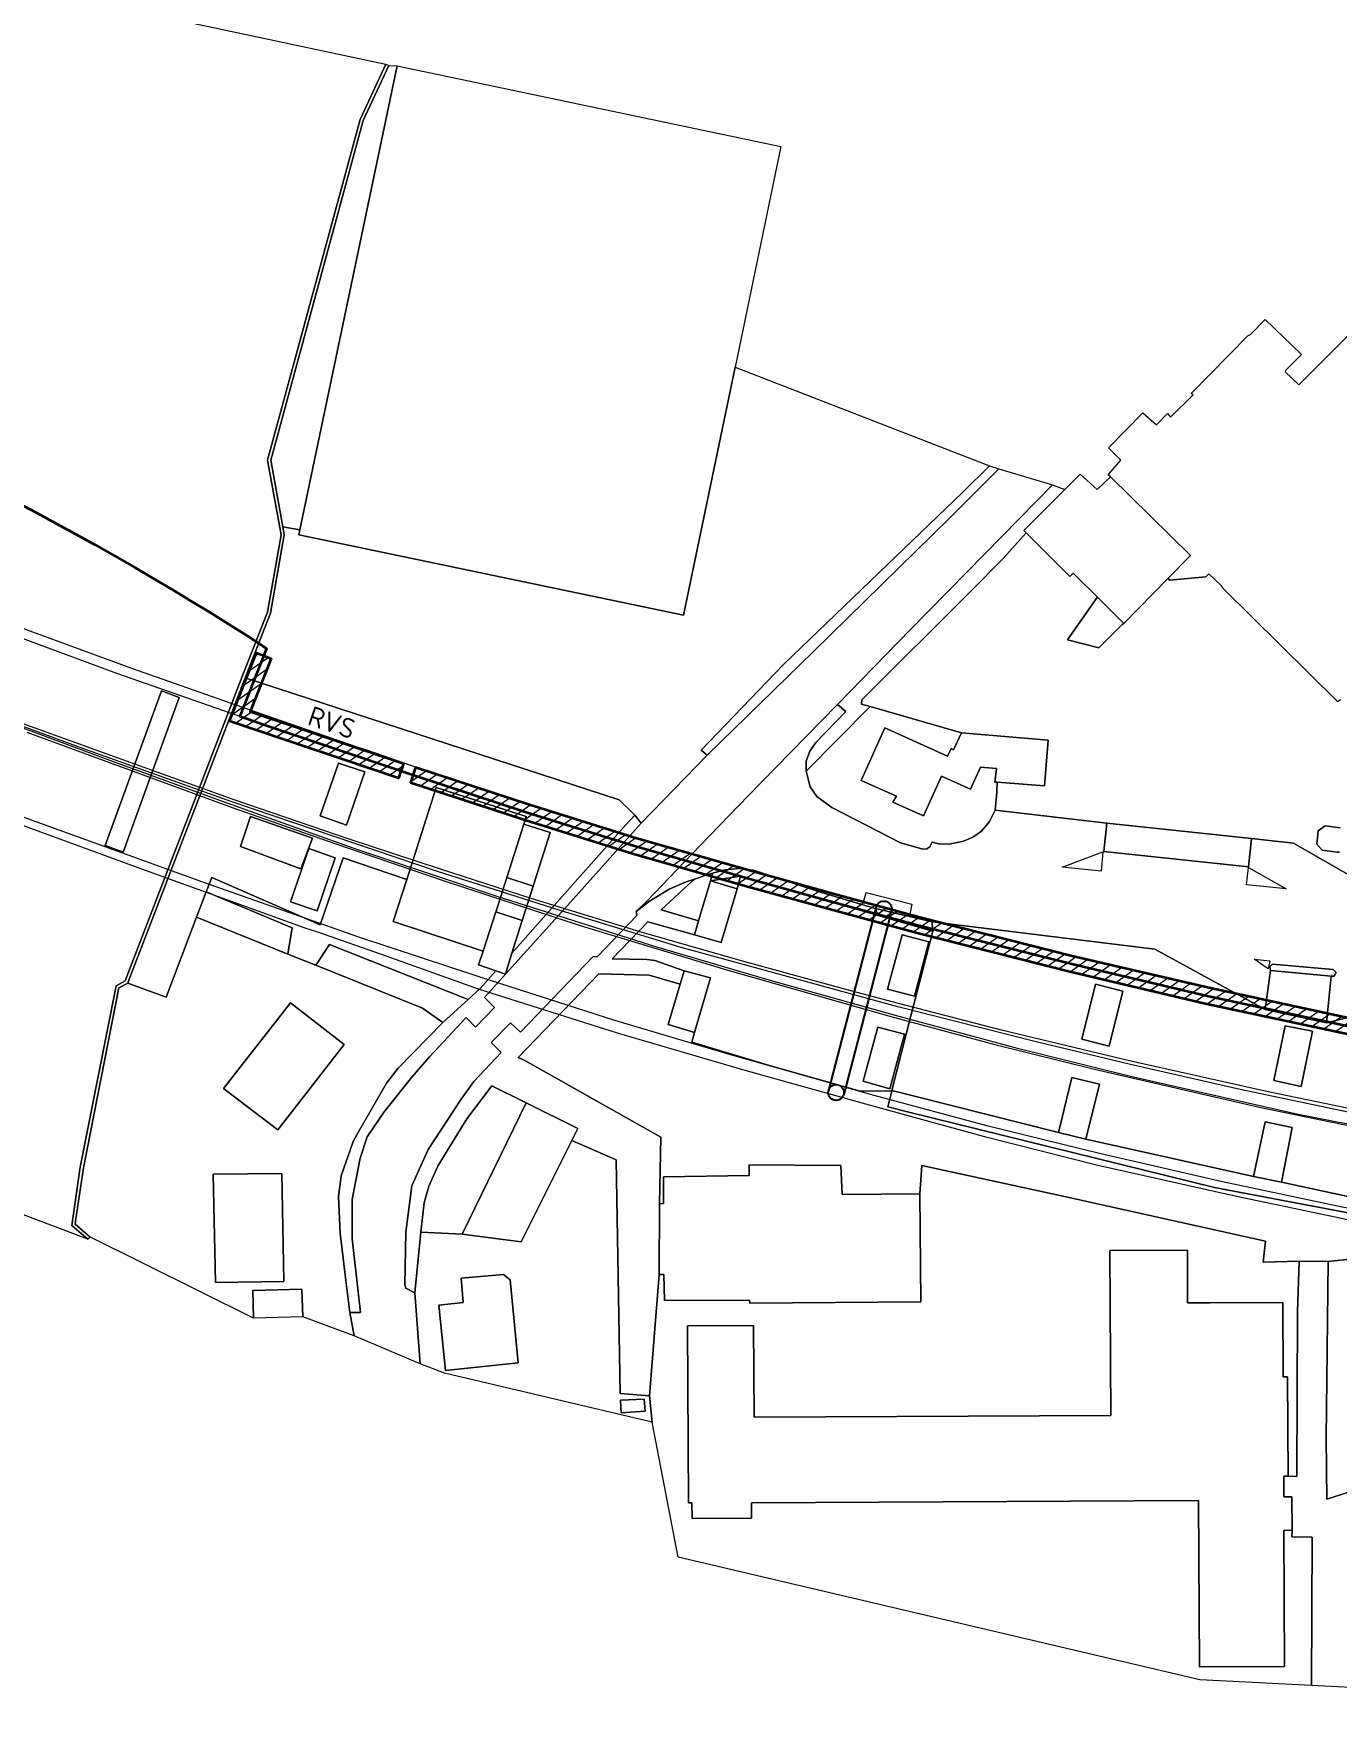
# Model space of a CAD drawing. Header units: metres. Extents: x 112942 to 118371, y 496117 to 499046.
# Drawn here: x 116007.5 to 116173.1, y 497251 to 497464 of the extents above; entities that cross this region are included whole.
import ezdxf
from ezdxf.enums import TextEntityAlignment as Align

# ---------------------------------------------------------------- set-up
doc = ezdxf.new("R2010")
doc.units = ezdxf.units.M
for name, color, linetype, lineweight in [('B-WE-OG-TOPOKAART-G', 7, 'Continuous', 18), ('N-WE-KL-DATA_GLASVEZEL-G', 90, 'KL-GLASVEZEL-N', 35), ('N-WE-KL-DATA_KABELGOOT-A', 92, 'Continuous', 18), ('N-WE-KL-DATA_KABELGOOT-G', 90, 'Continuous', 35), ('N-WE-KL-DATA_KABELGOOT-T25', 7, 'Continuous', 25), ('N-WE-VW-BEWEGWIJZERING_DRAAGCONSTRUCTIE_PORTAAL-G', 7, 'Continuous', 25)]:
    doc.layers.add(name, color=color, linetype=linetype, lineweight=lineweight)
doc.styles.add('NLCS-ISO-T25', font='NLCS-ISO.ttf', dxfattribs={"height": 2.5})
doc.linetypes.add('KL-GLASVEZEL-N', pattern='A,4,-1,[101,NLCS.SHX,S=0.5,R=0,X=0,Y=0],-1,4,-1,["G",Standard,S=1,R=0,X=-0.25,Y=-0.5],-1.5', length=12.5)
pattern_1 = [(35, (115239.072, 497068.6275), (-0.6373868, 0.9102827), [])]

msp = doc.modelspace()

# ---------------------------------------------------------------- hatches: boundary and pattern name
at = {"layer": 'N-WE-KL-DATA_KABELGOOT-A'}
h = msp.add_hatch(dxfattribs=at)
h.set_pattern_fill('ANSI31', color=256, scale=0.35, style=0)
h.set_pattern_definition(pattern_1)
h.paths.add_polyline_path([(116032.418, 497376.638), (116035.823, 497385.315), (116037.685, 497384.585), (116035.045, 497377.859), (116054.497, 497371.265), (116053.854, 497369.371)])
h = msp.add_hatch(dxfattribs=at)
h.set_pattern_fill('ANSI31', color=256, scale=0.35, style=0)
h.set_pattern_definition(pattern_1)
h.paths.add_polyline_path([(116350.118, 497309.494), (116350.403, 497311.474), (116318.147, 497316.12), (116295.034, 497319.458), (116273.272, 497322.569), (116252.269, 497325.625), (116229.372, 497329.12), (116209.688, 497332.38), (116192.338, 497335.475), (116175.557, 497338.711), (116156.793, 497342.739), (116139.451, 497346.802), (116120.247, 497351.66), (116109.087, 497354.701), (116098.757, 497357.575), (116084.152, 497361.74), (116070.525, 497365.984), (116056.025, 497370.75), (116055.393, 497368.852), (116069.915, 497364.08), (116083.58, 497359.824), (116098.215, 497355.649), (116108.557, 497352.773), (116119.739, 497349.726), (116138.977, 497344.858), (116156.355, 497340.787), (116175.157, 497336.751), (116191.972, 497333.509), (116209.348, 497330.408), (116229.058, 497327.144), (116251.975, 497323.647), (116272.986, 497320.589), (116294.75, 497317.478), (116317.861, 497314.14)])

# ---------------------------------------------------------------- linework, layer by layer
at = {"layer": 'B-WE-OG-TOPOKAART-G'}
for points, elevation in [([(116096.631, 497421.578), (116090.092, 497390.079), (116041.199, 497400.297), (116041.331, 497400.924), (116053.704, 497459.864), (116102.451, 497449.616), (116096.631, 497421.578)], 0.25), ([(116145.995, 497389.051), (116145.791, 497388.892), (116142.831, 497385.954), (116138.864, 497386.957), (116142.478, 497392.158), (116142.639, 497392.368), (116145.995, 497389.051)], 0.216), ([(116023.748, 497380.503), (116025.994, 497379.646), (116018.892, 497359.997), (116016.627, 497360.849), (116023.748, 497380.503)], -0.67), ([(116023.748, 497380.503), (116016.627, 497360.849), (116018.892, 497359.997), (116025.994, 497379.646), (116023.748, 497380.503)], -0.67), ([(116129.906, 497368.875), (116129.632, 497368.896), (116129.821, 497370.613), (116127.807, 497370.786), (116126.537, 497367.993), (116122.85, 497369.644), (116120.554, 497364.593), (116116.669, 497366.333), (116117.135, 497367.088), (116112.659, 497369.092), (116115.641, 497375.78), (116123.586, 497372.202), (116124.082, 497373.157), (116124.356, 497372.996), (116125.38, 497375.165), (116136.385, 497374.235), (116135.938, 497368.414), (116129.906, 497368.875)], -0.285), ([(116046.968, 497335.551), (116038.541, 497324.706), (116031.644, 497329.959), (116040.147, 497340.848), (116046.968, 497335.551)], 0.803), ([(116031.644, 497329.959), (116038.541, 497324.706), (116046.968, 497335.551), (116040.147, 497340.848), (116031.644, 497329.959)], 0.803), ([(116137.712, 497324.394), (116139.42, 497331.384), (116142.924, 497330.513), (116141.171, 497323.53), (116137.712, 497324.394)], -0.496), ([(116075.877, 497323.383), (116069.474, 497310.485), (116061.952, 497311.468), (116070.108, 497328.14), (116076.637, 497324.913), (116075.877, 497323.383)], 0.175), ([(116087.018, 497315.335), (116087.525, 497315.363), (116087.53, 497318.742), (116098.414, 497318.906), (116098.426, 497320.298), (116110.078, 497320.187), (116110.208, 497316.501), (116120.095, 497316.613), (116120.199, 497302.886), (116098.488, 497302.698), (116098.474, 497303.092), (116087.652, 497303.032), (116087.568, 497306.339), (116086.969, 497306.363), (116087.018, 497315.335)], -0.152), ([(116030.334, 497319.079), (116039.034, 497319.188), (116039.301, 497305.453), (116030.62, 497305.323), (116030.334, 497319.079)], 0.725), ([(116030.334, 497319.079), (116030.62, 497305.323), (116039.301, 497305.453), (116039.034, 497319.188), (116030.334, 497319.079)], 0.725), ([(116166.871, 497280.754), (116166.318, 497280.751), (116166.331, 497278.098), (116167.345, 497278.103), (116167.366, 497273.856), (116166.324, 497273.851), (116166.409, 497256.56), (116155.613, 497256.506), (116155.509, 497277.632), (116098.707, 497277.351), (116098.717, 497275.381), (116091.158, 497275.344), (116091.148, 497277.33), (116090.687, 497277.328), (116090.576, 497299.813), (116098.979, 497299.855), (116099.036, 497288.22), (116144.342, 497288.444), (116144.239, 497309.395), (116154.072, 497309.443), (116154.105, 497302.748), (116156.965, 497302.762), (116166.216, 497302.808), (116166.263, 497293.366), (116166.809, 497293.369), (116166.871, 497280.754)], -0.139), ([(116059.847, 497294.174), (116058.983, 497302.448), (116062.098, 497302.808), (116061.845, 497305.879), (116067.228, 497306.353), (116068.039, 497305.655), (116069.063, 497295.132), (116059.847, 497294.174)], 0.088), ([(116058.983, 497302.448), (116059.847, 497294.174), (116069.063, 497295.132), (116068.039, 497305.655), (116067.228, 497306.353), (116061.845, 497305.879), (116062.098, 497302.808), (116058.983, 497302.448)], 0.088), ([(116041.705, 497300.988), (116035.456, 497300.819), (116035.362, 497304.301), (116041.61, 497304.47), (116041.705, 497300.988)], 0.696), ([(116085.201, 497288.97), (116082.145, 497288.78), (116082.057, 497290.396), (116085.082, 497290.522), (116085.201, 497288.97)], -0.256), ([(116082.057, 497290.396), (116082.145, 497288.78), (116085.201, 497288.97), (116085.082, 497290.522), (116082.057, 497290.396)], -0.256)]:
    msp.add_lwpolyline(points, close=True, dxfattribs=dict(at, elevation=elevation))
at = {"layer": 'B-WE-OG-TOPOKAART-G', "elevation": 0.216}
for points in [[(116173.513, 497379.361), (116173.132, 497379.124), (116158.567, 497393.54), (116158.397, 497393.799), (116156.803, 497395.326), (116156.428, 497394.962), (116151.803, 497394.544), (116151.623, 497394.79), (116154.485, 497397.663), (116144.316, 497407.672), (116144.004, 497407.911), (116145.642, 497409.794), (116144.051, 497411.362), (116148.437, 497415.774), (116150.169, 497414.268), (116151.564, 497415.73), (116151.915, 497415.249), (116154.794, 497418.095), (116154.57, 497418.254), (116161.811, 497425.601), (116162.112, 497425.741), (116163.969, 497427.669), (116168.581, 497423.199), (116166.535, 497421.183), (116166.504, 497420.983), (116168.212, 497419.339), (116178.63, 497429.779)], [(116173.385, 497359.977), (116173.109, 497359.999), (116171.216, 497360.231), (116170.528, 497361.016), (116170.704, 497362.695), (116171.581, 497363.316), (116173.468, 497363.062)]]:
    msp.add_lwpolyline(points, dxfattribs=at)
at = {"layer": 'B-WE-OG-TOPOKAART-G'}
for points in [[(116049.01, 497453.058, -0.67), (116037.247, 497409.799, -0.67), (116038.955, 497400.284, -0.67), (116037.24, 497390.463, -0.67), (116034.008, 497382.284, -0.67), (116019.162, 497343.638, -0.67), (116018.007, 497342.999, -0.67), (116013.45, 497319.963, -0.67), (116012.371, 497312.563, -0.67), (116014.419, 497310.835, -0.67), (115890.019, 497357.881, -0.257), (115932.824, 497482.97, -0.114), (115983.279, 497474.773, -0.67), (116052.281, 497460.076, -0.67), (116049.01, 497453.058, -0.67)], [(116019.483, 497343.359, -0.207), (116018.364, 497342.739, -0.207), (116013.844, 497319.896, -0.187), (116012.856, 497313.118, -0.158), (116012.799, 497312.725, 0.279), (116014.677, 497311.141, 0.279), (116014.419, 497310.835, -0.67), (116012.371, 497312.563, -0.67), (116013.45, 497319.963, -0.67), (116018.007, 497342.999, -0.67), (116019.162, 497343.638, -0.67), (116034.008, 497382.284, -0.67), (116037.24, 497390.463, -0.67), (116038.955, 497400.284, -0.67), (116037.247, 497409.799, -0.67), (116049.01, 497453.058, -0.67), (116052.281, 497460.076, -0.67), (116052.643, 497459.907, 0.178), (116049.387, 497452.92, 0.308), (116037.657, 497409.781, 0.273), (116039.179, 497401.301, 0.286), (116039.361, 497400.285, 0.288), (116037.627, 497390.354, 0.288), (116034.38, 497382.139, 0.244), (116019.54, 497343.508, 0.323), (116019.483, 497343.359, -0.207)], [(116039.179, 497401.301, 0.286), (116037.657, 497409.781, 0.273), (116049.387, 497452.92, 0.308), (116052.643, 497459.907, 0.178), (116053.704, 497459.864, 0.25), (116041.331, 497400.924, 0.25), (116039.179, 497401.301, 0.286)], [(116083.89, 497364.705, 0.346), (116081.92, 497366.628, 0.327), (116034.38, 497382.139, 0.244), (116037.627, 497390.354, 0.288), (116039.361, 497400.285, 0.288), (116039.179, 497401.301, 0.286), (116041.331, 497400.924, 0.25), (116041.199, 497400.297, 0.25), (116090.092, 497390.079, 0.25), (116096.631, 497421.578, 0.25), (116128.942, 497409.062, 0.25), (116125.536, 497405.723, 0.233), (116114.899, 497395.464, 0.265), (116102.766, 497383.819, 0.244), (116092.31, 497372.942, 0.201), (116093.064, 497372.317, 0.242), (116084.695, 497363.686, 0.378), (116083.89, 497364.705, 0.346)], [(116048.243, 497298.556, 0.424), (116047.673, 497301.541, 0.423), (116049.047, 497301.509, 0.22), (116047.987, 497310.874, 0.293), (116047.986, 497315.882, 0.317), (116049.013, 497321.131, 0.333), (116049.874, 497323.816, 0.333), (116052.041, 497327.003, 0.307), (116055.561, 497331.405, 0.323), (116057.814, 497334.002, 0.344), (116062.464, 497338.973, 0.32), (116063.64, 497337.758, 0.291), (116066.078, 497340.244, 0.302), (116064.784, 497341.537, 0.33), (116067.448, 497344.488, 0.297), (116075.345, 497353.203, 0.323), (116084.695, 497363.686, 0.378), (116093.064, 497372.317, 0.242), (116106.594, 497385.468, 0.233), (116123.854, 497402.428, 0.184), (116130.117, 497408.683, 0.21), (116136.932, 497406.665, 0.204), (116128.406, 497397.908, 0.227), (116118.887, 497388.289, 0.106), (116109.641, 497378.759, 0.108), (116103.628, 497372.624, 0.092), (116098.299, 497367.134, 0.086), (116092.253, 497360.864, 0.117), (116085.394, 497353.729, 0.093), (116084.068, 497352.467, 0.204), (116084.137, 497351.931, 0.23), (116079.09, 497346.682, 0.193), (116078.589, 497346.747, 0.15), (116069.363, 497337.14, 0.148), (116068.09, 497338.326, 0.215), (116065.629, 497335.799, 0.222), (116066.92, 497334.541, 0.133), (116063.455, 497330.861, 0.136), (116061.842, 497328.63, 0.14), (116057.661, 497322.239, 0.097), (116055.568, 497317.605, 0.1), (116054.815, 497311.742, 0.183), (116054.689, 497305.05, 0.213), (116054.81, 497304.595, 0.213), (116055.938, 497304.019, 0.213), (116056.623, 497295.015, 0.239), (116048.243, 497298.556, 0.424)], [(116130.117, 497408.683, 0.21), (116123.854, 497402.428, 0.184), (116106.594, 497385.468, 0.233), (116093.064, 497372.317, 0.242), (116092.31, 497372.942, 0.201), (116102.766, 497383.819, 0.244), (116114.899, 497395.464, 0.265), (116125.536, 497405.723, 0.233), (116128.942, 497409.062, 0.25), (116130.117, 497408.683, 0.21)], [(116138.524, 497406.072, 0.216), (116140.471, 497408.019, 0.216), (116142.625, 497406.045, 0.216), (116144.316, 497407.672, 0.216), (116154.485, 497397.663, 0.216), (116151.623, 497394.79, 0.216), (116145.995, 497389.051, 0.216), (116142.639, 497392.368, 0.216), (116139.841, 497395.163, 0.216), (116139.566, 497395.416, 0.216), (116139.165, 497395.005, 0.216), (116133.616, 497400.556, 0.166), (116133.312, 497400.86, 0.216), (116138.524, 497406.072, 0.216)], [(116105.655, 497370.274, 0.108), (116105.642, 497371.529, 0.123), (116106.105, 497372.804, 0.123), (116106.89, 497373.932, 0.123), (116110.702, 497377.847, 0.106), (116109.641, 497378.759, 0.108), (116118.887, 497388.289, 0.106), (116128.406, 497397.908, 0.227), (116136.932, 497406.665, 0.204), (116138.524, 497406.072, 0.216), (116133.312, 497400.86, 0.216), (116133.616, 497400.556, 0.166), (116130.713, 497397.351, 0.137), (116126.423, 497392.995, 0.048), (116112.726, 497379.358, 0.117), (116112.671, 497378.807, 0.08), (116113.795, 497378.485, 0.047), (116105.655, 497370.274, 0.108)], [(116162.218, 497361.722, -0.273), (116143.83, 497363.686, -0.297), (116129.664, 497365.337, -0.285), (116129.893, 497367.594, -0.285), (116129.906, 497368.875, -0.285), (116135.938, 497368.414, -0.285), (116136.385, 497374.235, -0.285), (116125.38, 497375.165, -0.285), (116113.795, 497378.485, 0.047), (116112.671, 497378.807, 0.08), (116112.726, 497379.358, 0.117), (116126.423, 497392.995, 0.048), (116130.713, 497397.351, 0.137), (116133.616, 497400.556, 0.166), (116139.165, 497395.005, 0.216), (116139.566, 497395.416, 0.216), (116139.841, 497395.163, 0.216), (116142.639, 497392.368, 0.216), (116142.478, 497392.158, 0.216), (116138.864, 497386.957, 0.216), (116142.831, 497385.954, 0.216), (116145.791, 497388.892, 0.216), (116145.995, 497389.051, 0.216), (116151.623, 497394.79, 0.216), (116151.803, 497394.544, 0.216), (116156.428, 497394.962, 0.216), (116156.803, 497395.326, 0.216), (116158.397, 497393.799, 0.216), (116158.567, 497393.54, 0.216), (116173.132, 497379.124, 0.216), (116173.513, 497379.361, 0.216)], [(115996.893, 497390.577, 6.93), (116018.043, 497382.738, 6.84), (116036.858, 497376.155, 6.867), (116055.709, 497369.801, 6.747), (116070.22, 497365.032, 6.73), (116083.866, 497360.782, 6.627), (116098.486, 497356.612, 6.43), (116108.822, 497353.737, 6.4), (116119.993, 497350.693, 6.287), (116139.214, 497345.83, 6.167), (116156.574, 497341.763, 6.087), (116175.357, 497337.731, 5.94), (116192.155, 497334.492, 5.813), (116209.518, 497331.394, 5.683), (116229.215, 497328.132, 5.6), (116252.122, 497324.636, 5.41), (116273.129, 497321.579, 5.27), (116294.892, 497318.468, 5.137), (116318.004, 497315.13, 4.907), (116341.997, 497311.673, 4.67)], [(115998.595, 497391.182, 6.93), (116019.966, 497383.349, 6.93), (116034.762, 497378.14, 6.93), (116048.711, 497373.339, 6.93), (116049.952, 497372.937, 6.93), (116056.242, 497370.754, 6.93), (116071.594, 497365.761, 6.936), (116085.409, 497361.423, 6.957), (116096.609, 497358.204, 6.957), (116107.089, 497355.33, 6.993), (116112.943, 497353.65, 6.612), (116113.255, 497354.858, 6.402), (116119.094, 497353.378, 6.402), (116118.841, 497352.112, 6.402), (116120.272, 497351.741, 6.669), (116138.558, 497347.016, 6.168), (116149.378, 497344.512, 6.234), (116176.166, 497338.61, 5.94)], [(116034.38, 497382.139, 0.244), (116081.92, 497366.628, 0.327), (116083.89, 497364.705, 0.346), (116082.702, 497363.402, 0.18), (116068.281, 497347.181, 0.561), (116069.563, 497351.327, 0.295), (116070.993, 497355.66, 0.297), (116073.146, 497362.487, 0.29), (116069.773, 497363.561, 0.298), (116070.108, 497364.505, 0.28), (116058.646, 497368.207, 0.276), (116054.915, 497356.522, 0.29), (116046.848, 497359.27, 0.31), (116044.425, 497352.251, 0.346), (116043.918, 497350.751, 0.369), (116030.174, 497356.786, 0.256), (116029.44, 497354.963, 0.227), (116028.206, 497351.718, 0.251), (116024.347, 497341.573, 0.327), (116019.483, 497343.359, -0.207), (116019.54, 497343.508, 0.323), (116034.38, 497382.139, 0.244)], [(116117.284, 497340.347, 6.687), (116104.638, 497343.8, 6.71), (116089.783, 497347.903, 6.773), (116074.395, 497352.568, 6.85), (116058.701, 497357.588, 6.887), (116032.704, 497366.364, 6.81), (116013.778, 497373.148, 6.81), (115994.422, 497380.287, 6.81)], [(115994.514, 497380.097, 6.81), (116017.636, 497371.507, 6.807), (116032.64, 497366.03, 6.8), (116048.659, 497360.346, 6.747), (116066.366, 497354.382, 6.603), (116086.625, 497347.967, 6.503), (116100.899, 497343.779, 6.333), (116116.953, 497339.274, 6.327), (116132.169, 497335.169, 6.227), (116147.041, 497331.484, 6.123), (116168.148, 497326.722, 5.99), (116191.693, 497322.115, 5.853), (116214.419, 497318.097, 5.643), (116234.512, 497314.926, 5.573), (116255.052, 497311.742, 5.577), (116275.613, 497308.815, 5.413), (116295.99, 497305.885, 5.133), (116318.775, 497302.663, 4.96), (116340.519, 497299.555, 4.863)], [(116193.153, 497343.712, -0.564), (116171.759, 497338.328, -0.404), (116172.349, 497344.242, -0.469), (116172.729, 497344.226, -0.44), (116172.955, 497344.707, -0.44), (116172.606, 497345.076, -0.44), (116164.877, 497345.787, -0.463), (116164.568, 497345.407, -0.463), (116164.635, 497344.973, -0.472), (116163.961, 497339.99, -0.397), (116149.96, 497347.677, -0.471), (116121.657, 497351.14, -0.334), (116114.308, 497352.867, -0.16), (116107.62, 497354.856, -0.031), (116098.967, 497357.703, 0.119), (116097.129, 497357.903, 0.155), (116095.366, 497357.727, 0.127), (116093.749, 497357.306, 0.129), (116093.082, 497357.132, 0.143), (116091.476, 497356.57, 0.202), (116090.431, 497356.204, 0.19), (116088.25, 497355.29, 0.195), (116085.747, 497353.753, 0.199), (116084.068, 497352.467, 0.204), (116085.394, 497353.729, 0.093), (116092.253, 497360.864, 0.117), (116098.299, 497367.134, 0.086), (116103.628, 497372.624, 0.092), (116109.641, 497378.759, 0.108), (116110.702, 497377.847, 0.106), (116106.89, 497373.932, 0.123), (116106.105, 497372.804, 0.123), (116105.642, 497371.529, 0.123), (116105.655, 497370.274, 0.108), (116106.164, 497368.3, 0.027), (116107.002, 497367.05, -0.019), (116108.923, 497365.683, -0.056), (116117.651, 497361.173, -0.239), (116119.74, 497360.597, -0.239), (116120.49, 497360.377, -0.239), (116120.991, 497360.401, -0.239), (116121.348, 497360.65, -0.239), (116121.641, 497361.272, -0.239), (116122.514, 497361.04, -0.285), (116123.869, 497361.023, -0.285), (116125.637, 497361.402, -0.285), (116126.818, 497361.917, -0.285), (116127.923, 497362.663, -0.285), (116128.932, 497363.886, -0.285), (116129.664, 497365.337, -0.285), (116143.83, 497363.686, -0.297), (116143.445, 497360.08, -0.323), (116161.833, 497358.116, -0.323), (116162.218, 497361.722, -0.273), (116167.572, 497361.138, -0.177), (116180.179, 497353.882, -0.509)], [(116105.655, 497370.274, 0.108), (116113.795, 497378.485, 0.047), (116125.38, 497375.165, -0.285), (116124.356, 497372.996, -0.285), (116124.082, 497373.157, -0.285), (116123.586, 497372.202, -0.285), (116115.641, 497375.78, -0.285), (116112.659, 497369.092, -0.285), (116117.135, 497367.088, -0.285), (116116.669, 497366.333, -0.285), (116120.554, 497364.593, -0.285), (116122.85, 497369.644, -0.285), (116126.537, 497367.993, -0.285), (116127.807, 497370.786, -0.285), (116129.821, 497370.613, -0.285), (116129.632, 497368.896, -0.285), (116129.906, 497368.875, -0.285), (116129.893, 497367.594, -0.285), (116129.664, 497365.337, -0.285), (116128.932, 497363.886, -0.285), (116127.923, 497362.663, -0.285), (116126.818, 497361.917, -0.285), (116125.637, 497361.402, -0.285), (116123.869, 497361.023, -0.285), (116122.514, 497361.04, -0.285), (116121.641, 497361.272, -0.239), (116121.348, 497360.65, -0.239), (116120.991, 497360.401, -0.239), (116120.49, 497360.377, -0.239), (116119.74, 497360.597, -0.239), (116117.651, 497361.173, -0.239), (116108.923, 497365.683, -0.056), (116107.002, 497367.05, -0.019), (116106.164, 497368.3, 0.027), (116105.655, 497370.274, 0.108)], [(116340.653, 497301.383, 4.857), (116316.042, 497304.956, 5.09), (116291.299, 497308.518, 5.393), (116267.044, 497312.038, 5.677), (116248.792, 497314.713, 5.86), (116230.145, 497317.551, 6.01), (116213.077, 497320.341, 6.157), (116196.953, 497323.061, 6.273), (116180.28, 497326.248, 6.403), (116164.339, 497329.547, 6.443), (116146.892, 497333.442, 6.543), (116130.63, 497337.356, 6.683), (116117.398, 497340.782, 6.63), (116110.843, 497342.509, 6.683), (116098.018, 497346.016, 6.813), (116084.809, 497349.787, 6.843), (116070.727, 497354.105, 6.897), (116059.2, 497357.825, 6.893), (116047.626, 497361.658, 6.927), (116033.019, 497366.634, 6.927), (116022.947, 497370.243, 6.94), (116006.191, 497376.287, 6.86)], [(116006.652, 497375.228, 6.86), (116032.734, 497365.651, 6.637), (116045.927, 497361.044, 6.627), (116059.416, 497356.442, 6.55), (116077.075, 497350.619, 6.567), (116095.698, 497345.009, 6.41), (116116.879, 497338.99, 6.323), (116129.616, 497335.562, 6.333), (116142.28, 497332.425, 6.193), (116163.423, 497327.569, 6.053), (116185.842, 497322.957, 5.987), (116208.877, 497318.808, 5.9), (116233.978, 497314.743, 5.72), (116260.151, 497310.785, 5.46), (116284.387, 497307.355, 5.237), (116309.802, 497303.701, 5.04), (116340.424, 497299.259, 4.767)], [(116046.253, 497371.316, 0.305), (116049.601, 497370.192, 0.282), (116047.261, 497363.433, 0.296), (116043.915, 497364.592, 0.3), (116046.253, 497371.316, 0.305)], [(116043.915, 497364.592, 0.3), (116047.261, 497363.433, 0.296), (116049.601, 497370.192, 0.282), (116046.253, 497371.316, 0.305), (116043.915, 497364.592, 0.3)], [(116064.621, 497347.418, 0.292), (116053.208, 497351.179, 0.305), (116054.915, 497356.522, 0.29), (116058.646, 497368.207, 0.276), (116070.108, 497364.505, 0.28), (116069.773, 497363.561, 0.298), (116067.637, 497356.771, 0.301), (116066.281, 497352.517, 0.28), (116066.25, 497352.422, 0.28), (116064.621, 497347.418, 0.292)], [(116338.267, 497287.997, 4.857), (116303.807, 497292.801, 5.199), (116266.766, 497298.097, 5.589), (116245.878, 497301.172, 5.808), (116235.308, 497302.702, 5.808), (116224.656, 497304.25, 5.808), (116213.64, 497306.143, 5.919), (116194.366, 497309.566, 6.048), (116174.442, 497313.293, 6.234), (116160.311, 497316.251, 6.651), (116142.514, 497320.226, 6.873), (116128.629, 497323.767, 6.993), (116113.974, 497327.763, 6.993), (116097.889, 497332.264, 7.155), (116081.694, 497336.987, 7.155), (116064.049, 497342.597, 7.155), (116052.427, 497346.722, 7.155), (116043.634, 497349.811, 7.101), (116042.023, 497350.334, 7.101), (116033.573, 497353.383, 7.101), (116021.742, 497357.684, 7.101), (116001.575, 497365.046, 7.101)], [(116338.923, 497289.157, 4.813), (116303.959, 497294.137, 5.2), (116265.341, 497299.627, 5.59), (116233.896, 497304.391, 5.807), (116209.942, 497308.244, 5.92), (116191.474, 497311.54, 6.04), (116173.746, 497314.89, 6.233), (116158.522, 497318.128, 6.237), (116142.926, 497321.721, 6.287), (116128.788, 497325.206, 6.47), (116114.288, 497329.102, 6.617), (116095.93, 497334.287, 6.657), (116081.355, 497338.628, 6.747), (116064.366, 497344.075, 6.69), (116048.834, 497349.18, 6.977), (116029.013, 497356.17, 6.917), (116003.876, 497365.275, 6.957)], [(116083.89, 497364.705, 0.346), (116084.695, 497363.686, 0.378), (116075.345, 497353.203, 0.323), (116067.448, 497344.488, 0.297), (116068.281, 497347.181, 0.561), (116082.702, 497363.402, 0.18), (116083.89, 497364.705, 0.346)], [(116042.936, 497361.756, 0.227), (116041.487, 497357.876, 0.173), (116033.8, 497360.701, 0.215), (116035.093, 497364.502, 0.228), (116042.936, 497361.756, 0.227)], [(116042.936, 497361.756, 0.227), (116035.093, 497364.502, 0.228), (116033.8, 497360.701, 0.215), (116041.487, 497357.876, 0.173), (116042.936, 497361.756, 0.227)], [(116069.773, 497363.561, 0.298), (116073.146, 497362.487, 0.29), (116070.993, 497355.66, 0.297), (116067.637, 497356.771, 0.301), (116069.773, 497363.561, 0.298)], [(116161.833, 497358.116, -0.323), (116143.445, 497360.08, -0.323), (116143.83, 497363.686, -0.297), (116162.218, 497361.722, -0.273), (116161.833, 497358.116, -0.323)], [(116173.468, 497363.062, 0.216), (116171.581, 497363.316, 0.216), (116170.704, 497362.695, 0.216), (116170.528, 497361.016, 0.216), (116171.216, 497360.231, 0.216), (116173.109, 497359.999, 0.216), (116173.385, 497359.977, 0.216)], [(116042.484, 497360.46, 0.308), (116045.818, 497359.276, 0.292), (116043.522, 497352.528, 0.284), (116040.157, 497353.692, 0.297), (116042.484, 497360.46, 0.308)], [(116042.484, 497360.46, 0.308), (116040.157, 497353.692, 0.297), (116043.522, 497352.528, 0.284), (116045.818, 497359.276, 0.292), (116042.484, 497360.46, 0.308)], [(116180.179, 497353.882, -0.509), (116167.572, 497361.138, -0.177), (116162.218, 497361.722, -0.273)], [(116043.918, 497350.751, 0.369), (116044.425, 497352.251, 0.346), (116046.848, 497359.27, 0.31), (116054.915, 497356.522, 0.29), (116053.208, 497351.179, 0.305), (116064.621, 497347.418, 0.292), (116064.049, 497345.662, 0.296), (116066.218, 497344.913, 0.561), (116064.255, 497342.664, 0.287), (116062.726, 497341.28, 0.276), (116045.115, 497348.249, 0.467), (116043.357, 497345.625, 0.351), (116039.809, 497347.052, 0.327), (116040.364, 497350.38, 0.37), (116029.44, 497354.963, 0.227), (116030.174, 497356.786, 0.256), (116043.918, 497350.751, 0.369)], [(116143.13, 497357.594, -0.433), (116138.177, 497358.076, -0.43), (116143.354, 497360.044, -0.377), (116143.13, 497357.594, -0.433)], [(116065.726, 497330.307, 0.195), (116062.55, 497326.104, 0.143), (116058.909, 497320.198, 0.123), (116057.742, 497317.573, 0.178), (116057.123, 497315.438, 0.178), (116056.719, 497311.739, 0.23), (116055.938, 497304.019, 0.213), (116054.81, 497304.595, 0.213), (116054.689, 497305.05, 0.213), (116054.815, 497311.742, 0.183), (116055.568, 497317.605, 0.1), (116057.661, 497322.239, 0.097), (116061.842, 497328.63, 0.14), (116063.455, 497330.861, 0.136), (116066.92, 497334.541, 0.133), (116065.629, 497335.799, 0.222), (116068.09, 497338.326, 0.215), (116069.363, 497337.14, 0.148), (116078.589, 497346.747, 0.15), (116079.09, 497346.682, 0.193), (116084.137, 497351.931, 0.23), (116084.068, 497352.467, 0.204), (116085.747, 497353.753, 0.199), (116088.25, 497355.29, 0.195), (116090.431, 497356.204, 0.19), (116091.476, 497356.57, 0.202), (116091.193, 497356.309, 0.202), (116087.228, 497352.667, 0.251), (116091.981, 497351.254, 0.254), (116091.458, 497349.508, 0.254), (116085.546, 497351.145, 0.228), (116081.031, 497346.431, 0.222), (116085.43, 497346.347, 0.236), (116086.431, 497346.213, 0.228), (116090.145, 497344.926, 0.297), (116089.641, 497343.222, 0.297), (116085.691, 497344.376, 0.272), (116079.318, 497344.543, 0.219), (116069.068, 497333.904, 0.116), (116069.904, 497333.512, 0.079), (116087.186, 497323.812, -0.187), (116087.018, 497315.335, -0.152), (116086.969, 497306.363, -0.152), (116085.763, 497290.955, -0.256), (116082.032, 497291.248, -0.256), (116081.512, 497320.906, -0.077), (116075.877, 497323.383, 0.175), (116076.637, 497324.913, 0.175), (116070.108, 497328.14, 0.175), (116065.726, 497330.307, 0.195)], [(116066.25, 497352.422, 0.28), (116066.281, 497352.517, 0.28), (116067.637, 497356.771, 0.301), (116070.993, 497355.66, 0.297), (116069.563, 497351.327, 0.295), (116066.25, 497352.422, 0.28)], [(116121.761, 497349.941, -0.28), (116118.957, 497339.223, -0.305), (116116.536, 497329.707, -0.364), (116116.71, 497329.663, -0.364), (116116.525, 497329.662, -0.368), (116112.509, 497329.642, -0.447), (116101.142, 497332.846, -0.097), (116091.118, 497335.853, 0.302), (116091.483, 497337.1, 0.302), (116093.511, 497344.019, 0.296), (116090.145, 497344.926, 0.297), (116086.431, 497346.213, 0.228), (116085.43, 497346.347, 0.236), (116081.031, 497346.431, 0.222), (116085.546, 497351.145, 0.228), (116091.458, 497349.508, 0.254), (116094.847, 497348.532, 0.243), (116096.895, 497355.333, 0.299), (116097.332, 497356.959, 0.101), (116109.417, 497353.508, -0.108), (116119.213, 497350.677, -0.029), (116121.761, 497349.941, -0.28)], [(116093.503, 497356.336, 0.295), (116091.981, 497351.254, 0.254), (116087.228, 497352.667, 0.251), (116091.193, 497356.309, 0.202), (116091.476, 497356.57, 0.202), (116093.082, 497357.132, 0.143), (116093.749, 497357.306, 0.129), (116093.714, 497357.167, 0.129), (116093.503, 497356.336, 0.295)], [(116093.503, 497356.336, 0.295), (116096.895, 497355.333, 0.299), (116094.847, 497348.532, 0.243), (116091.458, 497349.508, 0.254), (116091.981, 497351.254, 0.254), (116093.503, 497356.336, 0.295)], [(116121.657, 497351.14, -0.334), (116121.65, 497350.9, -0.229), (116121.709, 497350.434, -0.229), (116121.761, 497349.941, -0.28), (116119.213, 497350.677, -0.029), (116109.417, 497353.508, -0.108), (116097.332, 497356.959, 0.101), (116093.503, 497356.336, 0.295), (116093.714, 497357.167, 0.129), (116093.749, 497357.306, 0.129), (116095.366, 497357.727, 0.127), (116097.129, 497357.903, 0.155), (116098.967, 497357.703, 0.119), (116107.62, 497354.856, -0.031), (116114.308, 497352.867, -0.16), (116121.657, 497351.14, -0.334)], [(116093.503, 497356.336, 0.295), (116097.332, 497356.959, 0.101), (116096.895, 497355.333, 0.299), (116093.503, 497356.336, 0.295)], [(116161.58, 497355.828, -0.407), (116161.852, 497358.06, -0.367), (116166.62, 497355.335, -0.45), (116161.58, 497355.828, -0.407)], [(116028.206, 497351.718, 0.251), (116029.44, 497354.963, 0.227), (116040.364, 497350.38, 0.37), (116039.809, 497347.052, 0.327), (116028.206, 497351.718, 0.251)], [(116067.448, 497344.488, 0.297), (116066.218, 497344.913, 0.561), (116064.049, 497345.662, 0.296), (116064.621, 497347.418, 0.292), (116066.25, 497352.422, 0.28), (116069.563, 497351.327, 0.295), (116068.281, 497347.181, 0.561), (116067.448, 497344.488, 0.297)], [(116043.357, 497345.625, 0.351), (116056.927, 497340.168, 0.44), (116059.491, 497338.351, 0.253), (116053.839, 497332.559, 0.499), (116052.341, 497330.646, 0.499), (116048.615, 497324.173, 0.508), (116048.111, 497323.248, 0.516), (116046.583, 497318.871, 0.36), (116046.243, 497316.266, 0.437), (116046.461, 497311.549, 0.424), (116046.6, 497310.55, 0.311), (116047.188, 497305.584, 0.375), (116047.673, 497301.541, 0.423), (116048.243, 497298.556, 0.424), (116041.705, 497300.988, 0.696), (116041.61, 497304.47, 0.696), (116035.362, 497304.301, 0.696), (116035.456, 497300.819, 0.696), (116014.677, 497311.141, 0.279), (116012.799, 497312.725, 0.279), (116012.856, 497313.118, -0.158), (116013.844, 497319.896, -0.187), (116018.364, 497342.739, -0.207), (116019.483, 497343.359, -0.207), (116024.347, 497341.573, 0.327), (116028.206, 497351.718, 0.251), (116039.809, 497347.052, 0.327), (116043.357, 497345.625, 0.351)], [(116187.079, 497313.541, -0.52), (116166.015, 497318.076, -0.355), (116167.403, 497325.025, -0.301), (116163.94, 497325.76, -0.303), (116162.468, 497318.814, -0.304), (116141.171, 497323.53, -0.496), (116142.924, 497330.513, -0.496), (116139.42, 497331.384, -0.496), (116137.712, 497324.394, -0.496), (116119.422, 497328.983, -0.4), (116116.71, 497329.663, -0.364), (116116.536, 497329.707, -0.364), (116118.957, 497339.223, -0.305), (116121.761, 497349.941, -0.28), (116121.709, 497350.434, -0.229), (116121.65, 497350.9, -0.229), (116121.657, 497351.14, -0.334), (116149.96, 497347.677, -0.471)], [(116062.726, 497341.28, 0.276), (116059.491, 497338.351, 0.253), (116056.927, 497340.168, 0.44), (116043.357, 497345.625, 0.351), (116045.115, 497348.249, 0.467), (116062.726, 497341.28, 0.276)], [(116117.838, 497349.478, -0.323), (116121.225, 497348.622, -0.32), (116119.416, 497341.714, -0.308), (116115.967, 497342.603, -0.303), (116117.838, 497349.478, -0.323)], [(116117.838, 497349.478, -0.323), (116115.967, 497342.603, -0.303), (116119.416, 497341.714, -0.308), (116121.225, 497348.622, -0.32), (116117.838, 497349.478, -0.323)], [(116149.96, 497347.677, -0.471), (116163.961, 497339.99, -0.397), (116171.759, 497338.328, -0.404), (116193.153, 497343.712, -0.564)], [(116164.543, 497346.172, -0.497), (116164.347, 497345.188, -0.497), (116162.57, 497346.399, -0.513), (116164.543, 497346.172, -0.497)], [(116164.635, 497344.973, -0.472), (116164.568, 497345.407, -0.463), (116164.877, 497345.787, -0.463), (116172.606, 497345.076, -0.44), (116172.955, 497344.707, -0.44), (116172.729, 497344.226, -0.44), (116172.349, 497344.242, -0.469), (116164.635, 497344.973, -0.472)], [(116067.448, 497344.488, 0.297), (116064.784, 497341.537, 0.33), (116066.078, 497340.244, 0.302), (116063.64, 497337.758, 0.291), (116062.464, 497338.973, 0.32), (116057.814, 497334.002, 0.344), (116055.561, 497331.405, 0.323), (116052.041, 497327.003, 0.307), (116049.874, 497323.816, 0.333), (116049.013, 497321.131, 0.333), (116047.986, 497315.882, 0.317), (116047.987, 497310.874, 0.293), (116049.047, 497301.509, 0.22), (116047.673, 497301.541, 0.423), (116047.188, 497305.584, 0.375), (116046.6, 497310.55, 0.311), (116046.461, 497311.549, 0.424), (116046.243, 497316.266, 0.437), (116046.583, 497318.871, 0.36), (116048.111, 497323.248, 0.516), (116048.615, 497324.173, 0.508), (116052.341, 497330.646, 0.499), (116053.839, 497332.559, 0.499), (116059.491, 497338.351, 0.253), (116062.726, 497341.28, 0.276), (116064.255, 497342.664, 0.287), (116066.218, 497344.913, 0.561), (116067.448, 497344.488, 0.297)], [(116175.05, 497308.347, 0.029), (116171.975, 497307.995, -0.282), (116168.263, 497308.03, -0.238), (116163.706, 497307.929, -0.238), (116164.002, 497310.577, -0.259), (116138.85, 497316.185, -0.288), (116120.33, 497320.188, -0.393), (116120.095, 497316.613, -0.152), (116110.208, 497316.501, -0.152), (116110.078, 497320.187, -0.152), (116098.426, 497320.298, -0.152), (116098.414, 497318.906, -0.152), (116087.53, 497318.742, -0.152), (116087.525, 497315.363, -0.152), (116087.018, 497315.335, -0.152), (116087.186, 497323.812, -0.187), (116069.904, 497333.512, 0.079), (116069.068, 497333.904, 0.116), (116079.318, 497344.543, 0.219), (116085.691, 497344.376, 0.272), (116089.641, 497343.222, 0.297), (116088.126, 497338.091, 0.302), (116091.483, 497337.1, 0.302), (116091.118, 497335.853, 0.302), (116101.142, 497332.846, -0.097), (116112.509, 497329.642, -0.447), (116116.525, 497329.662, -0.368), (116116.012, 497327.648, -0.337), (116118.692, 497326.987, -0.3), (116157.501, 497317.409, -0.256), (116213.319, 497306.825, -0.262)], [(116090.145, 497344.926, 0.297), (116093.511, 497344.019, 0.296), (116091.483, 497337.1, 0.302), (116088.126, 497338.091, 0.302), (116089.641, 497343.222, 0.297), (116090.145, 497344.926, 0.297)], [(116171.759, 497338.328, -0.404), (116163.961, 497339.99, -0.397), (116164.635, 497344.973, -0.472), (116172.349, 497344.242, -0.469), (116171.759, 497338.328, -0.404)], [(116142.422, 497343.221, -0.497), (116145.891, 497342.336, -0.528), (116144.141, 497335.363, -0.523), (116140.649, 497336.231, -0.498), (116142.422, 497343.221, -0.497)], [(116140.649, 497336.231, -0.498), (116144.141, 497335.363, -0.523), (116145.891, 497342.336, -0.528), (116142.422, 497343.221, -0.497), (116140.649, 497336.231, -0.498)], [(116340.658, 497301.042, 4.863), (116314.037, 497304.877, 5.21), (116296.731, 497307.337, 5.423), (116279.928, 497309.724, 5.617), (116261.192, 497312.455, 5.797), (116242.522, 497315.224, 5.96), (116225.665, 497317.825, 6.147), (116207.83, 497320.782, 6.23), (116189.161, 497324.087, 6.413), (116175.094, 497326.851, 6.483), (116160.801, 497329.857, 6.55), (116146.849, 497333.008, 6.563), (116134.885, 497335.882, 6.58), (116117.284, 497340.347, 6.687)], [(116114.747, 497337.774, -0.286), (116118.153, 497336.878, -0.309), (116116.267, 497329.933, -0.337), (116112.892, 497330.889, -0.32), (116114.747, 497337.774, -0.286)], [(116112.892, 497330.889, -0.32), (116116.267, 497329.933, -0.337), (116118.153, 497336.878, -0.309), (116114.747, 497337.774, -0.286), (116112.892, 497330.889, -0.32)], [(116166.509, 497337.947, -0.3), (116169.961, 497337.249, -0.311), (116168.511, 497330.224, -0.294), (116165.054, 497330.975, -0.294), (116166.509, 497337.947, -0.3)], [(116166.509, 497337.947, -0.3), (116165.054, 497330.975, -0.294), (116168.511, 497330.224, -0.294), (116169.961, 497337.249, -0.311), (116166.509, 497337.947, -0.3)], [(116065.726, 497330.307, 0.195), (116070.108, 497328.14, 0.175), (116061.952, 497311.468, 0.175), (116056.719, 497311.739, 0.23), (116057.123, 497315.438, 0.178), (116057.742, 497317.573, 0.178), (116058.909, 497320.198, 0.123), (116062.55, 497326.104, 0.143), (116065.726, 497330.307, 0.195)], [(116119.422, 497328.983, -0.4), (116137.712, 497324.394, -0.496), (116141.171, 497323.53, -0.496), (116162.468, 497318.814, -0.304), (116166.015, 497318.076, -0.355), (116187.079, 497313.541, -0.52), (116190.677, 497312.928, -0.493), (116211.969, 497309.364, -0.347), (116215.492, 497308.824, -0.313), (116215.809, 497310.696, -0.312), (116238.425, 497306.785, -0.312), (116240.932, 497306.351, -0.312), (116240.534, 497303.598, -0.268), (116240.393, 497302.624, -0.268), (116225.368, 497304.808, -0.223), (116213.319, 497306.825, -0.262), (116157.501, 497317.409, -0.256), (116118.692, 497326.987, -0.3), (116116.012, 497327.648, -0.337), (116116.525, 497329.662, -0.368), (116116.71, 497329.663, -0.364), (116119.422, 497328.983, -0.4)], [(116166.015, 497318.076, -0.355), (116162.468, 497318.814, -0.304), (116163.94, 497325.76, -0.303), (116167.403, 497325.025, -0.301), (116166.015, 497318.076, -0.355)], [(116081.512, 497320.906, -0.077), (116082.032, 497291.248, -0.256), (116085.763, 497290.955, -0.256), (116086.081, 497287.613, -0.256), (116059.701, 497293.8, 0.13), (116056.623, 497295.015, 0.239), (116055.938, 497304.019, 0.213), (116056.719, 497311.739, 0.23), (116061.952, 497311.468, 0.175), (116069.474, 497310.485, 0.175), (116075.877, 497323.383, 0.175), (116081.512, 497320.906, -0.077)], [(116085.763, 497290.955, -0.256), (116086.969, 497306.363, -0.152), (116087.568, 497306.339, -0.152), (116087.652, 497303.032, -0.152), (116098.474, 497303.092, -0.152), (116098.488, 497302.698, -0.152), (116120.199, 497302.886, -0.152), (116120.095, 497316.613, -0.152), (116120.33, 497320.188, -0.393), (116138.85, 497316.185, -0.288), (116164.002, 497310.577, -0.259), (116163.706, 497307.929, -0.238), (116168.263, 497308.03, -0.238), (116168.054, 497301.614, -0.093), (116167.983, 497280.682, -0.026), (116166.871, 497280.754, -0.139), (116166.809, 497293.369, -0.139), (116166.263, 497293.366, -0.139), (116166.216, 497302.808, -0.139), (116156.965, 497302.762, -0.139), (116154.105, 497302.748, -0.139), (116154.072, 497309.443, -0.139), (116144.239, 497309.395, -0.139), (116144.342, 497288.444, -0.139), (116099.036, 497288.22, -0.139), (116098.979, 497299.855, -0.139), (116090.576, 497299.813, -0.139), (116090.687, 497277.328, -0.139), (116091.148, 497277.33, -0.139), (116091.158, 497275.344, -0.139), (116098.717, 497275.381, -0.139), (116098.707, 497277.351, -0.139), (116155.509, 497277.632, -0.139), (116155.613, 497256.506, -0.139), (116166.409, 497256.56, -0.139), (116166.324, 497273.851, -0.139), (116167.366, 497273.856, -0.139), (116167.34, 497273.034, 0.166), (116169.907, 497272.992, 0.059), (116169.852, 497254.157, -0.049), (116155.675, 497254.884, -0.217), (116089.39, 497270.43, -0.243), (116086.081, 497287.613, -0.256), (116085.763, 497290.955, -0.256)], [(116169.852, 497254.157, -0.049), (116169.907, 497272.992, 0.059), (116167.34, 497273.034, 0.166), (116167.366, 497273.856, -0.139), (116167.345, 497278.103, -0.139), (116166.331, 497278.098, -0.139), (116166.318, 497280.751, -0.139), (116166.871, 497280.754, -0.139), (116167.983, 497280.682, -0.026), (116168.054, 497301.614, -0.093), (116168.263, 497308.03, -0.238), (116171.975, 497307.995, -0.282), (116171.704, 497285.575, -0.014), (116171.799, 497277.804, 0.067), (116175.084, 497278.883, 0.029)], [(116175.084, 497278.883, 0.029), (116171.799, 497277.804, 0.067), (116171.704, 497285.575, -0.014), (116171.975, 497307.995, -0.282), (116175.05, 497308.347, 0.029), (116175.094, 497289.534, 0.029), (116175.062, 497288.883, 0.029), (116175.084, 497278.883, 0.029)], [(116231.914, 497250.975, -0.271), (116169.852, 497254.157, -0.049)]]:
    msp.add_polyline3d(points, dxfattribs=at)
at = {"layer": 'N-WE-KL-DATA_GLASVEZEL-G', "elevation": -52.617, "flags": 128}
msp.add_lwpolyline([(115409.483, 497610.935), (115429.461, 497603.463), (115472.724, 497587.274), (115509.337, 497573.467), (115554.049, 497556.742), (115598.687, 497540.018), (115647.817, 497521.572), (115674.818, 497511.419), (115678.607, 497521.062), (115684.944, 497518.686), (115735.335, 497499.843), (115749.331, 497494.619), (115760.346, 497490.443), (115766.452, 497487.922), (115783.719, 497479.9), (115812.497, 497466.388), (115840.452, 497453.266), (115858.018, 497445.157), (115866.741, 497441.75), (115868.95, 497447.502), (115869.315, 497448.433, -0.1086482), (116037.119, 497385.881), (116033.732, 497377.249), (116036.858, 497376.155), (116055.709, 497369.801), (116070.22, 497365.032), (116083.866, 497360.782), (116098.486, 497356.612), (116108.822, 497353.737), (116119.993, 497350.693), (116139.214, 497345.83), (116156.574, 497341.763), (116175.357, 497337.731), (116192.155, 497334.492), (116209.518, 497331.394), (116229.215, 497328.132), (116252.122, 497324.636), (116273.129, 497321.579), (116294.892, 497318.468), (116318.004, 497315.13), (116350.283, 497310.51), (116375.702, 497308.929), (116382.507, 497308.552), (116391.295, 497307.551), (116394.42, 497307.113), (116414.484, 497304.356), (116428.189, 497302.486), (116446.786, 497300.064), (116447.865, 497299.906)], format="xyb", dxfattribs=at)
at = {"layer": 'N-WE-KL-DATA_KABELGOOT-G', "elevation": 4.67}
msp.add_lwpolyline([(116032.418, 497376.638), (116035.823, 497385.315), (116037.685, 497384.585), (116035.045, 497377.859), (116054.497, 497371.265), (116053.854, 497369.371)], close=True, dxfattribs=at)
msp.add_lwpolyline([(116175.557, 497338.711), (116156.793, 497342.739), (116139.451, 497346.802), (116120.247, 497351.66), (116109.087, 497354.701), (116098.757, 497357.575), (116084.152, 497361.74), (116070.525, 497365.984), (116056.025, 497370.75), (116055.393, 497368.852), (116069.915, 497364.08), (116083.58, 497359.824), (116098.215, 497355.649), (116108.557, 497352.773), (116119.739, 497349.726), (116138.977, 497344.858), (116156.355, 497340.787), (116175.157, 497336.751)], dxfattribs=at)
at = {"layer": 'N-WE-VW-BEWEGWIJZERING_DRAAGCONSTRUCTIE_PORTAAL-G'}
for p, q in [((116114.548, 497353.036), (116108.487, 497329.715)), ((116116.484, 497352.532), (116110.423, 497329.211))]:
    msp.add_line(p, q, dxfattribs=at)
for centre in [(116115.516, 497352.784), (116109.455, 497329.463)]:
    msp.add_circle(centre, 1, dxfattribs=at)

# ---------------------------------------------------------------- texts
at = {"layer": 'N-WE-KL-DATA_KABELGOOT-T25', "style": 'NLCS-ISO-T25'}
msp.add_text('RVS', height=2.5, rotation=341.27209, dxfattribs=at).set_placement((116044.771, 497374.562, 4.67), align=Align.BOTTOM_CENTER)

doc.saveas('drawing.dxf')
